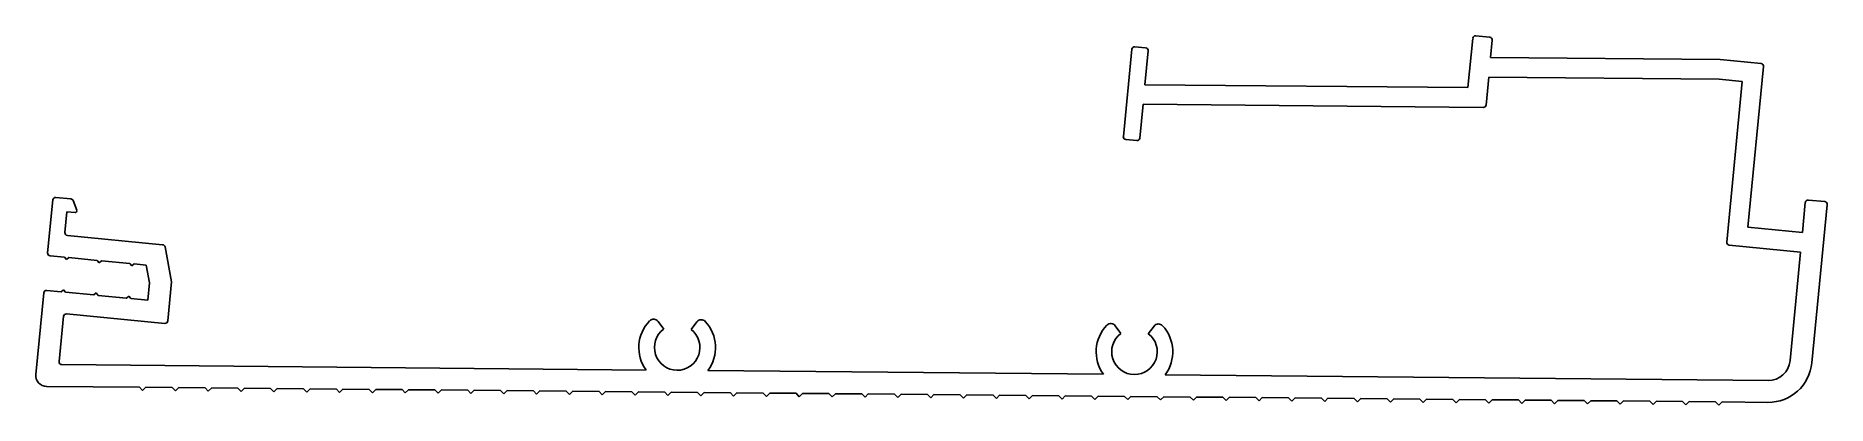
# Model space of a CAD drawing. Extents: x -79 to 85, y 1 to 35.
import ezdxf

# ---------------------------------------------------------------- set-up
doc = ezdxf.new("R2010")
doc.units = 0
doc.layers.add('1', color=7, linetype='CONTINUOUS')

msp = doc.modelspace()

# ---------------------------------------------------------------- linework, layer by layer
at = {"layer": '1', "color": 7}
for p, q in [((52.49, 34.51), (53.79, 34.38)), ((20.31, 25.32), (21.08, 33.28)), ((21.35, 33.51), (22.34, 33.41)), ((22.57, 33.14), (22.27, 30.05)), ((51.78, 29.78), (52.22, 34.28)), ((54.01, 34.11), (53.86, 32.54)), ((53.86, 32.54), (74.84, 32.35)), ((74.84, 32.35), (78.57, 31.98)), ((78.79, 31.71), (77.37, 17.03)), ((22.27, 30.05), (51.78, 29.78)), ((53.68, 30.74), (53.44, 28.19)), ((74.74, 30.55), (53.68, 30.74)), ((76.85, 30.34), (74.74, 30.55)), ((75.43, 15.66), (76.85, 30.34)), ((22.1, 28.26), (21.8, 25.17)), ((53.19, 27.97), (22.1, 28.26)), ((21.53, 24.95), (20.53, 25.05)), ((-77.24, 19.75), (-75.85, 19.62)), ((-77.98, 14.7), (-77.51, 19.52)), ((-76.21, 18.45), (-76.4, 16.55)), ((-75.46, 18.37), (-76.21, 18.45)), ((-75.65, 19.46), (-75.31, 18.58)), ((82.35, 16.55), (82.61, 19.29)), ((82.89, 19.51), (84.38, 19.37)), ((84.6, 19.09), (83.21, 4.66)), ((77.37, 17.03), (82.35, 16.55)), ((-76.17, 16.28), (-67.47, 15.44)), ((-67.25, 15.23), (-66.65, 12.04)), ((82.18, 14.76), (75.66, 15.39)), ((81.22, 4.85), (82.18, 14.76)), ((-76.44, 14.3), (-77.75, 14.42)), ((-76.26, 14.08), (-76.44, 14.3)), ((-76.05, 14.26), (-76.26, 14.08)), ((-73.46, 14.01), (-76.05, 14.26)), ((-73.28, 13.79), (-73.46, 14.01)), ((-73.06, 13.97), (-73.28, 13.79)), ((-70.47, 13.72), (-73.06, 13.97)), ((-70.29, 13.5), (-70.47, 13.72)), ((-70.07, 13.68), (-70.29, 13.5)), ((-68.97, 13.57), (-70.07, 13.68)), ((-68.67, 11.95), (-68.97, 13.57)), ((-68.83, 10.37), (-68.67, 11.95)), ((-66.65, 12.04), (-67, 8.48)), ((-79.05, 3.6), (-78.33, 11.04)), ((-78.06, 11.26), (-76.75, 11.14)), ((-76.75, 11.14), (-76.53, 11.32)), ((-76.53, 11.32), (-76.35, 11.1)), ((-76.35, 11.1), (-73.76, 10.85)), ((-73.76, 10.85), (-73.55, 11.03)), ((-73.55, 11.03), (-73.37, 10.81)), ((-73.37, 10.81), (-70.78, 10.56)), ((-70.78, 10.56), (-70.56, 10.74)), ((-70.56, 10.74), (-70.38, 10.52)), ((-70.38, 10.52), (-68.83, 10.37)), ((-76.53, 8.9), (-76.93, 4.76)), ((-67.27, 8.25), (-76.25, 9.12)), ((-22.21, 8.43), (-21.69, 7.72)), ((-19.19, 7.7), (-18.66, 8.39)), ((19.56, 8.04), (20.08, 7.33)), ((22.58, 7.31), (23.12, 8.01)), ((-76.68, 4.49), (-23.29, 3.99)), ((-17.66, 3.94), (18.48, 3.61)), ((24.11, 3.55), (79.21, 3.04)), ((-69.59, 2.42), (-78.06, 2.5)), ((-69.3, 2.12), (-69.59, 2.42)), ((-68.99, 2.42), (-69.3, 2.12)), ((-66.59, 2.39), (-68.99, 2.42)), ((-66.3, 2.09), (-66.59, 2.39)), ((-65.99, 2.39), (-66.3, 2.09)), ((-63.59, 2.37), (-65.99, 2.39)), ((-63.3, 2.06), (-63.59, 2.37)), ((-62.99, 2.36), (-63.3, 2.06)), ((-60.6, 2.34), (-62.99, 2.36)), ((-60.3, 2.04), (-60.6, 2.34)), ((-60, 2.33), (-60.3, 2.04)), ((-57.6, 2.31), (-60, 2.33)), ((-57.3, 2.01), (-57.6, 2.31)), ((-57, 2.31), (-57.3, 2.01)), ((-54.6, 2.28), (-57, 2.31)), ((-54.3, 1.98), (-54.6, 2.28)), ((-54, 2.28), (-54.3, 1.98)), ((-51.6, 2.26), (-54, 2.28)), ((-51.3, 1.95), (-51.6, 2.26)), ((-51, 2.25), (-51.3, 1.95)), ((-48.6, 2.23), (-51, 2.25)), ((-48.3, 1.92), (-48.6, 2.23)), ((-48, 2.22), (-48.3, 1.92)), ((-45.6, 2.2), (-48, 2.22)), ((-45.3, 1.9), (-45.6, 2.2)), ((-45, 2.19), (-45.3, 1.9)), ((-42.6, 2.17), (-45, 2.19)), ((-42.3, 1.87), (-42.6, 2.17)), ((-42, 2.17), (-42.3, 1.87)), ((-39.6, 2.14), (-42, 2.17)), ((-39.3, 1.84), (-39.6, 2.14)), ((-39, 2.14), (-39.3, 1.84)), ((-36.6, 2.12), (-39, 2.14)), ((-36.3, 1.81), (-36.6, 2.12)), ((-36, 2.11), (-36.3, 1.81)), ((-33.6, 2.09), (-36, 2.11)), ((-33.3, 1.79), (-33.6, 2.09)), ((-33, 2.08), (-33.3, 1.79)), ((-30.6, 2.06), (-33, 2.08)), ((-30.3, 1.76), (-30.6, 2.06)), ((-30, 2.06), (-30.3, 1.76)), ((-27.6, 2.03), (-30, 2.06)), ((-27.3, 1.73), (-27.6, 2.03)), ((-27, 2.03), (-27.3, 1.73)), ((-24.6, 2.01), (-27, 2.03)), ((-24.3, 1.7), (-24.6, 2.01)), ((-24, 2), (-24.3, 1.7)), ((-21.6, 1.98), (-24, 2)), ((-21.3, 1.67), (-21.6, 1.98)), ((-21, 1.97), (-21.3, 1.67)), ((-18.6, 1.95), (-21, 1.97)), ((-18.3, 1.65), (-18.6, 1.95)), ((-18, 1.94), (-18.3, 1.65)), ((-15.6, 1.92), (-18, 1.94)), ((-15.3, 1.62), (-15.6, 1.92)), ((-15, 1.92), (-15.3, 1.62)), ((-12.6, 1.89), (-15, 1.92)), ((-12.3, 1.59), (-12.6, 1.89)), ((-12, 1.89), (-12.3, 1.59)), ((-9.6, 1.87), (-12, 1.89)), ((-9.3, 1.56), (-9.6, 1.87)), ((-9, 1.86), (-9.3, 1.56)), ((-6.6, 1.84), (-9, 1.86)), ((-6.3, 1.54), (-6.6, 1.84)), ((-6, 1.83), (-6.3, 1.54)), ((-3.6, 1.81), (-6, 1.83)), ((-3.3, 1.51), (-3.6, 1.81)), ((-3, 1.81), (-3.3, 1.51)), ((-0.6, 1.78), (-3, 1.81)), ((-0.3, 1.48), (-0.6, 1.78)), ((0, 1.78), (-0.3, 1.48)), ((2.4, 1.76), (0, 1.78)), ((2.7, 1.45), (2.4, 1.76)), ((3, 1.75), (2.7, 1.45)), ((5.4, 1.73), (3, 1.75)), ((5.7, 1.42), (5.4, 1.73)), ((6, 1.72), (5.7, 1.42)), ((8.4, 1.7), (6, 1.72)), ((8.7, 1.4), (8.4, 1.7)), ((9, 1.69), (8.7, 1.4)), ((11.4, 1.67), (9, 1.69)), ((11.7, 1.37), (11.4, 1.67)), ((12, 1.67), (11.7, 1.37)), ((14.4, 1.64), (12, 1.67)), ((14.7, 1.34), (14.4, 1.64)), ((15, 1.64), (14.7, 1.34)), ((17.4, 1.62), (15, 1.64)), ((17.7, 1.31), (17.4, 1.62)), ((18, 1.61), (17.7, 1.31)), ((20.4, 1.59), (18, 1.61)), ((20.7, 1.29), (20.4, 1.59)), ((21, 1.58), (20.7, 1.29)), ((23.4, 1.56), (21, 1.58)), ((23.7, 1.26), (23.4, 1.56)), ((24, 1.56), (23.7, 1.26)), ((26.4, 1.53), (24, 1.56)), ((26.7, 1.23), (26.4, 1.53)), ((27, 1.53), (26.7, 1.23)), ((29.4, 1.51), (27, 1.53)), ((29.7, 1.2), (29.4, 1.51)), ((30, 1.5), (29.7, 1.2)), ((32.4, 1.48), (30, 1.5)), ((32.7, 1.17), (32.4, 1.48)), ((33, 1.47), (32.7, 1.17)), ((35.4, 1.45), (33, 1.47)), ((35.7, 1.15), (35.4, 1.45)), ((36, 1.44), (35.7, 1.15)), ((38.4, 1.42), (36, 1.44)), ((38.7, 1.12), (38.4, 1.42)), ((39, 1.42), (38.7, 1.12)), ((41.4, 1.39), (39, 1.42)), ((41.7, 1.09), (41.4, 1.39)), ((42, 1.39), (41.7, 1.09)), ((44.4, 1.37), (42, 1.39)), ((44.7, 1.06), (44.4, 1.37)), ((45, 1.36), (44.7, 1.06)), ((47.4, 1.34), (45, 1.36)), ((47.7, 1.04), (47.4, 1.34)), ((48, 1.33), (47.7, 1.04)), ((50.4, 1.31), (48, 1.33)), ((50.7, 1.01), (50.4, 1.31)), ((51, 1.31), (50.7, 1.01)), ((53.4, 1.28), (51, 1.31)), ((53.7, 0.98), (53.4, 1.28)), ((54, 1.28), (53.7, 0.98)), ((56.4, 1.26), (54, 1.28)), ((56.7, 0.95), (56.4, 1.26)), ((57, 1.25), (56.7, 0.95)), ((59.4, 1.23), (57, 1.25)), ((59.7, 0.92), (59.4, 1.23)), ((60, 1.22), (59.7, 0.92)), ((62.4, 1.2), (60, 1.22)), ((62.7, 0.9), (62.4, 1.2)), ((63, 1.19), (62.7, 0.9)), ((65.4, 1.17), (63, 1.19)), ((65.7, 0.87), (65.4, 1.17)), ((66, 1.17), (65.7, 0.87)), ((68.4, 1.14), (66, 1.17)), ((68.7, 0.84), (68.4, 1.14)), ((69, 1.14), (68.7, 0.84)), ((71.4, 1.12), (69, 1.14)), ((71.7, 0.81), (71.4, 1.12)), ((72, 1.11), (71.7, 0.81)), ((74.4, 1.09), (72, 1.11)), ((74.7, 0.79), (74.4, 1.09)), ((75, 1.08), (74.7, 0.79)), ((79.19, 1.04), (75, 1.08))]:
    msp.add_line(p, q, dxfattribs=at)
for centre, radius, start, end in [((52.47, 34.26), 0.25, 84.4693, 174.4693), ((53.76, 34.14), 0.25, 354.4693, 84.4693), ((21.33, 33.26), 0.25, 84.4692, 174.4693), ((22.32, 33.16), 0.25, 354.4694, 84.4692), ((78.55, 31.74), 0.25, 354.4693, 84.4693), ((53.19, 28.22), 0.25, 269.4693, 354.4693), ((20.55, 25.29), 0.25, 174.4693, 264.4692), ((21.55, 25.2), 0.25, 264.4692, 354.4693), ((-77.26, 19.5), 0.25, 84.4693, 174.4693), ((-75.88, 19.37), 0.25, 21.0343, 84.4693), ((-75.45, 18.52), 0.15, 264.4692, 21.0343), ((82.86, 19.26), 0.25, 84.4693, 174.4693), ((84.36, 19.12), 0.25, 354.4692, 84.4693), ((-76.15, 16.53), 0.25, 174.4693, 264.4693), ((-67.49, 15.19), 0.25, 10.4692, 84.4693), ((75.68, 15.64), 0.25, 174.4692, 264.4693), ((-77.73, 14.67), 0.25, 174.4693, 264.4693), ((-78.08, 11.02), 0.25, 84.4692, 174.4692), ((-76.28, 8.87), 0.25, 84.4693, 174.4693), ((-67.25, 8.5), 0.25, 264.4693, 354.4693), ((-20.46, 6.05), 3.5, 136.0021, 215.931), ((-22.61, 8.13), 0.5, 36.408, 136.0021), ((-18.26, 8.09), 0.5, 42.9364, 142.5305), ((-20.46, 6.05), 3.5, 323.0075, 42.9364), ((19.16, 7.74), 0.5, 36.4081, 136.0022), ((23.51, 7.7), 0.5, 42.9364, 142.5304), ((-20.46, 6.05), 2.08, 126.4081, 52.5305), ((21.32, 5.66), 3.5, 136.0022, 215.931), ((21.32, 5.66), 2.08, 126.4081, 52.5304), ((21.32, 5.66), 3.5, 323.0075, 42.9364), ((-78.06, 3.5), 1, 174.4692, 269.4693), ((-76.68, 4.74), 0.25, 174.4693, 269.4693), ((79.23, 5.04), 4, 269.4692, 354.4692), ((79.23, 5.04), 2, 269.4693, 354.4693)]:
    msp.add_arc(centre, radius, start, end, dxfattribs=at)

doc.saveas('drawing.dxf')
